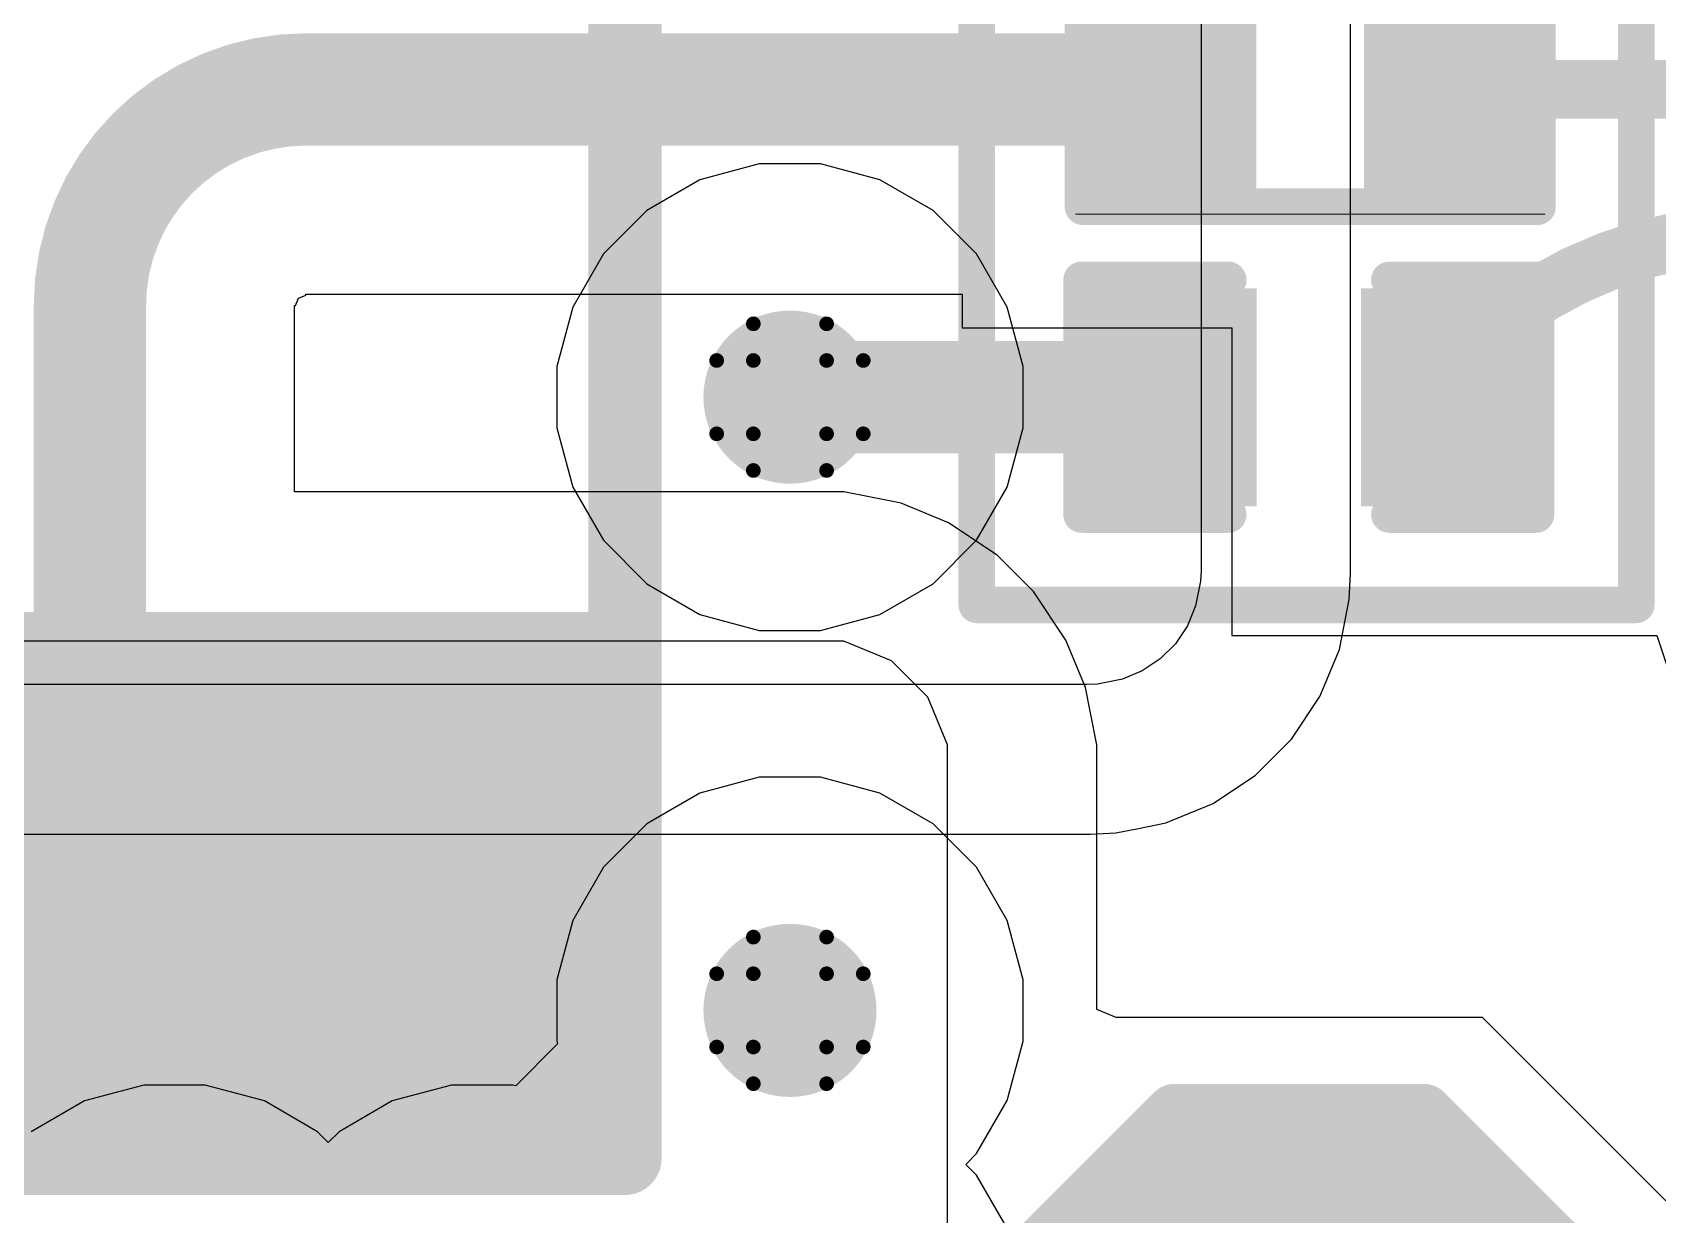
# Model space of a CAD drawing. Header units: inches. Extents: x -18 to 202, y -11 to 119.
# Drawn here: x 29.85 to 35.48, y 18.49 to 22.59 of the extents above; entities that cross this region are included whole.
import ezdxf

# ---------------------------------------------------------------- set-up
doc = ezdxf.new("R2010")
doc.units = ezdxf.units.IN
for name, color, linetype in [('Board Outline', 216, 'Continuous'), ('Bottom Layer', 5, 'Continuous'), ('Drill Drawing', 1, 'Continuous'), ('Ground', 16, 'Continuous'), ('Power', 76, 'Continuous'), ('Top Layer', 1, 'Continuous'), ('Top Overlay', 2, 'Continuous'), ('Top Paste', 8, 'Continuous'), ('Top Solder', 216, 'Continuous'), ('Via Holes', 16, 'Continuous')]:
    doc.layers.add(name, color=color, linetype=linetype)

# ---------------------------------------------------------------- blocks, each defined once
blk = doc.blocks.new('T__________16')
at = {"layer": 'Top Layer'}
blk.add_hatch(color=1, dxfattribs=at).paths.add_polyline_path([(0.3809999999999999, 0.7619999999999999), (-0.3809999999999999, 0.7619999999999999), (-0.7619999999999999, 0.3809999999999999), (-0.7619999999999999, -0.3809999999999999), (-0.3809999999999999, -0.7619999999999999), (0.3809999999999999, -0.7619999999999999), (0.7619999999999999, -0.3809999999999999), (0.7619999999999999, 0.3809999999999999)])
at = {"layer": 'Top Paste'}
blk.add_hatch(color=8, dxfattribs=at).paths.add_polyline_path([(0.3809999999999999, 0.7619999999999999), (-0.3809999999999999, 0.7619999999999999), (-0.7619999999999999, 0.3809999999999999), (-0.7619999999999999, -0.3809999999999999), (-0.3809999999999999, -0.7619999999999999), (0.3809999999999999, -0.7619999999999999), (0.7619999999999999, -0.3809999999999999), (0.7619999999999999, 0.3809999999999999)])
at = {"layer": 'Top Solder'}
blk.add_hatch(color=216, dxfattribs=at).paths.add_polyline_path([(0.4318, 0.8636), (-0.4318, 0.8636), (-0.8636, 0.4318), (-0.8636, -0.4318), (-0.4318, -0.8636), (0.4318, -0.8636), (0.8636, -0.4318), (0.8636, 0.4318)])
at = {"layer": 'Top Overlay'}
for points in [[(-0.43180254, 0.9397999999999999, 0.1999996, 0.1999996, 0), (-0.9397999999999999, 0.4318, 0.1999996, 0.1999996, 0)], [(-0.43180254, 0.9397999999999999, 0.1999996, 0.1999996, 0), (0.4318, 0.9397999999999999, 0.1999996, 0.1999996, 0)], [(0.4318, 0.9397999999999999, 0.1999996, 0.1999996, 0), (0.93979746, 0.4318, 0.1999996, 0.1999996, 0)], [(-0.9397999999999999, 0.4318, 0.1999996, 0.1999996, 0), (-0.9397999999999999, -0.43180254, 0.1999996, 0.1999996, 0)], [(0.93979746, 0.4318, 0.1999996, 0.1999996, 0), (0.93979746, -0.43180254, 0.1999996, 0.1999996, 0)], [(-0.9397999999999999, -0.43180254, 0.1999996, 0.1999996, 0), (-0.43180254, -0.9397999999999999, 0.1999996, 0.1999996, 0)], [(0.93979746, -0.43180254, 0.1999996, 0.1999996, 0), (0.4318, -0.9397999999999999, 0.1999996, 0.1999996, 0)], [(-0.43180254, -0.9397999999999999, 0.1999996, 0.1999996, 0), (0.4318, -0.9397999999999999, 0.1999996, 0.1999996, 0)]]:
    blk.add_lwpolyline(points, format="xyseb", dxfattribs=at)
for points in [[(-0.4818024399999999, 0.9397999999999999, 0.0999998, 0.0999998, 1), (-0.38180264, 0.9397999999999999, 0.0999998, 0.0999998, 1)], [(-0.4818024399999999, 0.9397999999999999, 0.0999998, 0.0999998, 1), (-0.38180264, 0.9397999999999999, 0.0999998, 0.0999998, 1)], [(0.3818001, 0.9397999999999999, 0.0999998, 0.0999998, 1), (0.4817998999999999, 0.9397999999999999, 0.0999998, 0.0999998, 1)], [(0.3818001, 0.9397999999999999, 0.0999998, 0.0999998, 1), (0.4817998999999999, 0.9397999999999999, 0.0999998, 0.0999998, 1)], [(-0.9897999000000001, 0.4318, 0.0999998, 0.0999998, 1), (-0.8898001, 0.4318, 0.0999998, 0.0999998, 1)], [(-0.9897999000000001, 0.4318, 0.0999998, 0.0999998, 1), (-0.8898001, 0.4318, 0.0999998, 0.0999998, 1)], [(0.8897975599999999, 0.4318, 0.0999998, 0.0999998, 1), (0.98979736, 0.4318, 0.0999998, 0.0999998, 1)], [(0.8897975599999999, 0.4318, 0.0999998, 0.0999998, 1), (0.98979736, 0.4318, 0.0999998, 0.0999998, 1)], [(-0.9897999000000001, -0.43180254, 0.0999998, 0.0999998, 1), (-0.8898001, -0.43180254, 0.0999998, 0.0999998, 1)], [(-0.9897999000000001, -0.43180254, 0.0999998, 0.0999998, 1), (-0.8898001, -0.43180254, 0.0999998, 0.0999998, 1)], [(0.8897975599999999, -0.43180254, 0.0999998, 0.0999998, 1), (0.98979736, -0.43180254, 0.0999998, 0.0999998, 1)], [(0.8897975599999999, -0.43180254, 0.0999998, 0.0999998, 1), (0.98979736, -0.43180254, 0.0999998, 0.0999998, 1)], [(-0.4818024399999999, -0.9397999999999999, 0.0999998, 0.0999998, 1), (-0.38180264, -0.9397999999999999, 0.0999998, 0.0999998, 1)], [(-0.4818024399999999, -0.9397999999999999, 0.0999998, 0.0999998, 1), (-0.38180264, -0.9397999999999999, 0.0999998, 0.0999998, 1)], [(0.3818001, -0.9397999999999999, 0.0999998, 0.0999998, 1), (0.4817998999999999, -0.9397999999999999, 0.0999998, 0.0999998, 1)], [(0.3818001, -0.9397999999999999, 0.0999998, 0.0999998, 1), (0.4817998999999999, -0.9397999999999999, 0.0999998, 0.0999998, 1)]]:
    blk.add_lwpolyline(points, format="xyseb", close=True, dxfattribs=at)
blk = doc.blocks.new('R___0402_44')
at = {"layer": 'Top Layer'}
for points in [[(-0.6985, -0.3175), (-0.6985, 0.3175), (-0.2412999999999999, 0.3175), (-0.2413, -0.3175)], [(0.24130254, -0.3175), (0.24130254, 0.3175), (0.6985025399999999, 0.3175), (0.6985025399999999, -0.3175)]]:
    blk.add_hatch(color=1, dxfattribs=at).paths.add_polyline_path(points)
at = {"layer": 'Top Paste'}
for points in [[(-0.6985, -0.3175), (-0.6985, 0.3175), (-0.2412999999999999, 0.3175), (-0.2413, -0.3175)], [(0.24130254, -0.3175), (0.24130254, 0.3175), (0.6985025399999999, 0.3175), (0.6985025399999999, -0.3175)]]:
    blk.add_hatch(color=8, dxfattribs=at).paths.add_polyline_path(points)
at = {"layer": 'Top Solder'}
for points in [[(-0.75350116, -0.37250116), (-0.75350116, 0.37250116), (-0.1862988399999999, 0.37250116), (-0.18629884, -0.37250116)], [(0.18630138, -0.37250116), (0.18630138, 0.37250116), (0.7535037, 0.37250116), (0.7535037, -0.37250116)]]:
    blk.add_hatch(color=216, dxfattribs=at).paths.add_polyline_path(points)
at = {"layer": 'Top Overlay'}
for points in [[(-0.78740254, 0.40640254, 0.127, 0.127, 0), (-0.7874, -0.4064, 0.127, 0.127, 0)], [(-0.78740254, 0.40640254, 0.127, 0.127, 0), (0.7874, 0.4064, 0.127, 0.127, 0)], [(0.7874, -0.4064, 0.127, 0.127, 0), (0.7874, 0.4064, 0.127, 0.127, 0)], [(-0.7874, -0.4064, 0.127, 0.127, 0), (0.7874, -0.4064, 0.127, 0.127, 0)], [(-0.8127974599999999, -0.4318, 0.0032258, 0.0032258, 0), (0.8128, -0.4318, 0.0032258, 0.0032258, 0)]]:
    blk.add_lwpolyline(points, format="xyseb", dxfattribs=at)
for points in [[(-0.8191525399999998, 0.40640254, 0.0635, 0.0635, 1), (-0.75565254, 0.40640254, 0.0635, 0.0635, 1)], [(-0.8191525399999998, 0.40640254, 0.0635, 0.0635, 1), (-0.75565254, 0.40640254, 0.0635, 0.0635, 1)], [(0.7556499999999999, 0.4064, 0.0635, 0.0635, 1), (0.8191499999999999, 0.4064, 0.0635, 0.0635, 1)], [(0.7556499999999999, 0.4064, 0.0635, 0.0635, 1), (0.8191499999999999, 0.4064, 0.0635, 0.0635, 1)], [(-0.8191499999999999, -0.4064, 0.0635, 0.0635, 1), (-0.7556499999999999, -0.4064, 0.0635, 0.0635, 1)], [(-0.8191499999999999, -0.4064, 0.0635, 0.0635, 1), (-0.7556499999999999, -0.4064, 0.0635, 0.0635, 1)], [(0.7556499999999999, -0.4064, 0.0635, 0.0635, 1), (0.8191499999999999, -0.4064, 0.0635, 0.0635, 1)], [(0.7556499999999999, -0.4064, 0.0635, 0.0635, 1), (0.8191499999999999, -0.4064, 0.0635, 0.0635, 1)], [(-0.8136026399999999, -0.4318, 0.0016129, 0.0016129, 1), (-0.81199228, -0.4318, 0.0016129, 0.0016129, 1)], [(0.8119948199999999, -0.4318, 0.0016129, 0.0016129, 1), (0.81360518, -0.4318, 0.0016129, 0.0016129, 1)]]:
    blk.add_lwpolyline(points, format="xyseb", close=True, dxfattribs=at)
blk = doc.blocks.new('RES_2512_45')
at = {"layer": 'Top Layer'}
blk.add_hatch(color=1, dxfattribs=at).paths.add_polyline_path([(-4.04999825, 1.70000041), (-2.44999891, 1.70000041), (-2.44999891, -1.70000041), (-4.04999825, -1.70000041)])
at = {"layer": 'Top Paste'}
blk.add_hatch(color=8, dxfattribs=at).paths.add_polyline_path([(-4.04999825, 1.70000041), (-2.44999891, 1.70000041), (-2.44999891, -1.70000041), (-4.04999825, -1.70000041)])
at = {"layer": 'Top Solder'}
blk.add_hatch(color=216, dxfattribs=at).paths.add_polyline_path([(-4.15159825, 1.80160041), (-2.34839891, 1.80160041), (-2.34839891, -1.80160041), (-4.15159825, -1.80160041)])
at = {"layer": 'Top Overlay'}
for points in [[(-4.2418, 1.8542, 0.254, 0.254, 0), (-4.2418, -1.8542, 0.254, 0.254, 0)], [(-4.2418, -1.8542, 0.254, 0.254, 0), (4.236557439999999, -1.8542, 0.254, 0.254, 0)]]:
    blk.add_lwpolyline(points, format="xyseb", dxfattribs=at)
blk.add_lwpolyline([(-4.3053, -1.8542, 0.127, 0.127, 1), (-4.1783, -1.8542, 0.127, 0.127, 1)], format="xyseb", close=True, dxfattribs=at)
blk.add_lwpolyline([(-4.3053, -1.8542, 0.127, 0.127, 1), (-4.1783, -1.8542, 0.127, 0.127, 1)], format="xyseb", close=True, dxfattribs=at)
blk = doc.blocks.new('C___0402_93')
at = {"layer": 'Top Layer'}
for points in [[(-0.6985, -0.3175), (-0.6985, 0.3175), (-0.2412999999999999, 0.3175), (-0.2413, -0.3175)], [(0.2412999999999999, -0.3175), (0.2413, 0.3175), (0.6985, 0.3175), (0.6985, -0.3175)]]:
    blk.add_hatch(color=1, dxfattribs=at).paths.add_polyline_path(points)
at = {"layer": 'Top Paste'}
for points in [[(-0.6985, -0.3175), (-0.6985, 0.3175), (-0.2412999999999999, 0.3175), (-0.2413, -0.3175)], [(0.2412999999999999, -0.3175), (0.2413, 0.3175), (0.6985, 0.3175), (0.6985, -0.3175)]]:
    blk.add_hatch(color=8, dxfattribs=at).paths.add_polyline_path(points)
at = {"layer": 'Top Solder'}
for points in [[(-0.7584998799999999, -0.37749988), (-0.7584998799999999, 0.37749988), (-0.18130012, 0.37749988), (-0.18130012, -0.37749988)], [(0.18130012, -0.37749988), (0.18130012, 0.37749988), (0.7584998799999999, 0.37749988), (0.7584998799999999, -0.37749988)]]:
    blk.add_hatch(color=216, dxfattribs=at).paths.add_polyline_path(points)
at = {"layer": 'Top Overlay'}
for points in [[(-0.7874, -0.4064, 0.127, 0.127, 0), (-0.7874, 0.4064, 0.127, 0.127, 0)], [(-0.7874, 0.4064, 0.127, 0.127, 0), (-0.2794, 0.4064, 0.127, 0.127, 0)], [(0.2794, 0.4064, 0.127, 0.127, 0), (0.7874, 0.4064, 0.127, 0.127, 0)], [(0.7874, -0.4064, 0.127, 0.127, 0), (0.7874, 0.4064, 0.127, 0.127, 0)], [(-0.7874, -0.4064, 0.127, 0.127, 0), (-0.2794, -0.4064, 0.127, 0.127, 0)], [(0.2794, -0.4064, 0.127, 0.127, 0), (0.7874, -0.4064, 0.127, 0.127, 0)]]:
    blk.add_lwpolyline(points, format="xyseb", dxfattribs=at)
for points in [[(-0.8191499999999999, 0.4064, 0.0635, 0.0635, 1), (-0.7556499999999999, 0.4064, 0.0635, 0.0635, 1)], [(-0.8191499999999999, 0.4064, 0.0635, 0.0635, 1), (-0.7556499999999999, 0.4064, 0.0635, 0.0635, 1)], [(-0.31115, 0.4064, 0.0635, 0.0635, 1), (-0.24765, 0.4064, 0.0635, 0.0635, 1)], [(0.24765, 0.4064, 0.0635, 0.0635, 1), (0.31115, 0.4064, 0.0635, 0.0635, 1)], [(0.7556499999999999, 0.4064, 0.0635, 0.0635, 1), (0.8191499999999999, 0.4064, 0.0635, 0.0635, 1)], [(0.7556499999999999, 0.4064, 0.0635, 0.0635, 1), (0.8191499999999999, 0.4064, 0.0635, 0.0635, 1)], [(-0.8191499999999999, -0.4064, 0.0635, 0.0635, 1), (-0.7556499999999999, -0.4064, 0.0635, 0.0635, 1)], [(-0.8191499999999999, -0.4064, 0.0635, 0.0635, 1), (-0.7556499999999999, -0.4064, 0.0635, 0.0635, 1)], [(-0.31115, -0.4064, 0.0635, 0.0635, 1), (-0.24765, -0.4064, 0.0635, 0.0635, 1)], [(0.24765, -0.4064, 0.0635, 0.0635, 1), (0.31115, -0.4064, 0.0635, 0.0635, 1)], [(0.7556499999999999, -0.4064, 0.0635, 0.0635, 1), (0.8191499999999999, -0.4064, 0.0635, 0.0635, 1)], [(0.7556499999999999, -0.4064, 0.0635, 0.0635, 1), (0.8191499999999999, -0.4064, 0.0635, 0.0635, 1)]]:
    blk.add_lwpolyline(points, format="xyseb", close=True, dxfattribs=at)

msp = doc.modelspace()

# ---------------------------------------------------------------- hatches: boundary and pattern name
at = {"layer": 'Bottom Layer'}
h = msp.add_hatch(color=5, dxfattribs=at)
edge = h.paths.add_edge_path()
edge.add_arc((32.47407526, 21.3260813), 0.2999994, 0, 360)
h = msp.add_hatch(color=5, dxfattribs=at)
edge = h.paths.add_edge_path()
edge.add_arc((32.47407526, 19.20133828), 0.2999994, 0, 360)
at = {"layer": 'Ground'}
h = msp.add_hatch(color=16, dxfattribs=at)
edge = h.paths.add_edge_path()
edge.add_arc((32.47407526, 21.3260813), 0.2999994, 0, 360)
h = msp.add_hatch(color=16, dxfattribs=at)
edge = h.paths.add_edge_path()
edge.add_arc((32.47407526, 19.20133828), 0.2999994, 0, 360)
at = {"layer": 'Power'}
h = msp.add_hatch(color=76, dxfattribs=at)
edge = h.paths.add_edge_path()
edge.add_arc((32.47407526, 21.3260813), 0.2999994, 0, 360)
h = msp.add_hatch(color=76, dxfattribs=at)
edge = h.paths.add_edge_path()
edge.add_arc((32.47407526, 19.20133828), 0.2999994, 0, 360)
at = {"layer": 'Top Layer'}
h = msp.add_hatch(color=1, dxfattribs=at)
edge = h.paths.add_edge_path()
edge.add_arc((32.47407526, 21.3260813), 0.2999994, 0, 360)
h = msp.add_hatch(color=1, dxfattribs=at)
edge = h.paths.add_edge_path()
edge.add_arc((32.47407526, 19.20133828), 0.2999994, 0, 360)
at = {"layer": 'Via Holes'}
h = msp.add_hatch(color=7, dxfattribs=at)
edge = h.paths.add_edge_path()
edge.add_arc((32.47407526, 21.3260813), 0.1499997, 0, 360)
h = msp.add_hatch(color=7, dxfattribs=at)
edge = h.paths.add_edge_path()
edge.add_arc((32.47407526, 19.20133828), 0.1499997, 0, 360)

# ---------------------------------------------------------------- linework, layer by layer
at = {"layer": 'Board Outline'}
msp.add_lwpolyline([(44.2298709, 62.30989315999999, 0.254, 0.254, -3.535496147403243), (7.564747379999999, 62.28912103999999, 0.254, 0.254, 0)], format="xyseb", dxfattribs=at)
at = {"layer": 'Bottom Layer'}
for p, q in [((32.16219882, 22.07901604), (31.9779523, 21.97264084)), ((32.36770006, 22.1340807), (32.16219882, 22.07901604)), ((32.58045046, 22.1340807), (32.36770006, 22.1340807)), ((32.7859517, 22.07901604), (32.58045046, 22.1340807)), ((32.97019821999999, 21.97264084), (32.7859517, 22.07901604)), ((31.9779523, 21.97264084), (31.82751572, 21.82220426)), ((33.1206348, 21.82220426), (32.97019821999999, 21.97264084)), ((31.82751572, 21.82220426), (31.72114052, 21.63795774)), ((33.22700999999999, 21.63795774), (33.1206348, 21.82220426)), ((31.72114052, 21.63795774), (31.66607586, 21.4324565)), ((33.28207466, 21.4324565), (33.22700999999999, 21.63795774)), ((31.66607586, 21.4324565), (31.66607586, 21.2197061)), ((33.28207466, 21.2197061), (33.28207466, 21.4324565)), ((31.66607586, 21.2197061), (31.72114052, 21.01420486)), ((33.22700999999999, 21.01420486), (33.28207466, 21.2197061)), ((31.72114052, 21.01420486), (31.82751572, 20.82995834)), ((33.1206348, 20.82995834), (33.22700999999999, 21.01420486)), ((31.82751572, 20.82995834), (31.9779523, 20.67952176)), ((32.97019821999999, 20.67952176), (33.1206348, 20.82995834)), ((31.9779523, 20.67952176), (32.16219882, 20.57314656)), ((32.7859517, 20.57314656), (32.97019821999999, 20.67952176)), ((32.16219882, 20.57314656), (32.36770006, 20.5180819)), ((32.58045046, 20.5180819), (32.7859517, 20.57314656)), ((32.36770006, 20.5180819), (32.58045046, 20.5180819))]:
    msp.add_line(p, q, dxfattribs=at)
at = {"layer": 'Drill Drawing'}
for points in [[(32.34707526, 21.4530813, 0.0508, 0.0508, 0), (32.34707526, 21.5800813, 0.0508, 0.0508, 0)], [(32.34707526, 21.5800813, 0.0508, 0.0508, 0), (32.60107525999999, 21.5800813, 0.0508, 0.0508, 0)], [(32.60107525999999, 21.4530813, 0.0508, 0.0508, 0), (32.60107525999999, 21.5800813, 0.0508, 0.0508, 0)], [(32.22007526, 21.1990813, 0.0508, 0.0508, 0), (32.22007526, 21.4530813, 0.0508, 0.0508, 0)], [(32.22007526, 21.4530813, 0.0508, 0.0508, 0), (32.34707526, 21.4530813, 0.0508, 0.0508, 0)], [(32.60107525999999, 21.4530813, 0.0508, 0.0508, 0), (32.72807526, 21.4530813, 0.0508, 0.0508, 0)], [(32.72807526, 21.1990813, 0.0508, 0.0508, 0), (32.72807526, 21.4530813, 0.0508, 0.0508, 0)], [(32.22007526, 21.1990813, 0.0508, 0.0508, 0), (32.34707526, 21.1990813, 0.0508, 0.0508, 0)], [(32.34707526, 21.0720813, 0.0508, 0.0508, 0), (32.34707526, 21.1990813, 0.0508, 0.0508, 0)], [(32.60107525999999, 21.1990813, 0.0508, 0.0508, 0), (32.72807526, 21.1990813, 0.0508, 0.0508, 0)], [(32.60107525999999, 21.0720813, 0.0508, 0.0508, 0), (32.60107525999999, 21.1990813, 0.0508, 0.0508, 0)], [(32.34707526, 21.0720813, 0.0508, 0.0508, 0), (32.60107525999999, 21.0720813, 0.0508, 0.0508, 0)], [(32.34707526, 19.32833828, 0.0508, 0.0508, 0), (32.34707526, 19.45533828, 0.0508, 0.0508, 0)], [(32.34707526, 19.45533828, 0.0508, 0.0508, 0), (32.60107525999999, 19.45533828, 0.0508, 0.0508, 0)], [(32.60107525999999, 19.32833828, 0.0508, 0.0508, 0), (32.60107525999999, 19.45533828, 0.0508, 0.0508, 0)], [(32.22007526, 19.07433828, 0.0508, 0.0508, 0), (32.22007526, 19.32833828, 0.0508, 0.0508, 0)], [(32.22007526, 19.32833828, 0.0508, 0.0508, 0), (32.34707526, 19.32833828, 0.0508, 0.0508, 0)], [(32.60107525999999, 19.32833828, 0.0508, 0.0508, 0), (32.72807526, 19.32833828, 0.0508, 0.0508, 0)], [(32.72807526, 19.07433828, 0.0508, 0.0508, 0), (32.72807526, 19.32833828, 0.0508, 0.0508, 0)], [(32.22007526, 19.07433828, 0.0508, 0.0508, 0), (32.34707526, 19.07433828, 0.0508, 0.0508, 0)], [(32.34707526, 18.94733828, 0.0508, 0.0508, 0), (32.34707526, 19.07433828, 0.0508, 0.0508, 0)], [(32.60107525999999, 19.07433828, 0.0508, 0.0508, 0), (32.72807526, 19.07433828, 0.0508, 0.0508, 0)], [(32.60107525999999, 18.94733828, 0.0508, 0.0508, 0), (32.60107525999999, 19.07433828, 0.0508, 0.0508, 0)], [(32.34707526, 18.94733828, 0.0508, 0.0508, 0), (32.60107525999999, 18.94733828, 0.0508, 0.0508, 0)]]:
    msp.add_lwpolyline(points, format="xyseb", dxfattribs=at)
for points in [[(32.33437525999999, 21.5800813, 0.0254, 0.0254, 1), (32.35977526, 21.5800813, 0.0254, 0.0254, 1)], [(32.33437525999999, 21.5800813, 0.0254, 0.0254, 1), (32.35977526, 21.5800813, 0.0254, 0.0254, 1)], [(32.58837526, 21.5800813, 0.0254, 0.0254, 1), (32.61377526, 21.5800813, 0.0254, 0.0254, 1)], [(32.58837526, 21.5800813, 0.0254, 0.0254, 1), (32.61377526, 21.5800813, 0.0254, 0.0254, 1)], [(32.20737526, 21.4530813, 0.0254, 0.0254, 1), (32.23277526, 21.4530813, 0.0254, 0.0254, 1)], [(32.20737526, 21.4530813, 0.0254, 0.0254, 1), (32.23277526, 21.4530813, 0.0254, 0.0254, 1)], [(32.33437525999999, 21.4530813, 0.0254, 0.0254, 1), (32.35977526, 21.4530813, 0.0254, 0.0254, 1)], [(32.33437525999999, 21.4530813, 0.0254, 0.0254, 1), (32.35977526, 21.4530813, 0.0254, 0.0254, 1)], [(32.58837526, 21.4530813, 0.0254, 0.0254, 1), (32.61377526, 21.4530813, 0.0254, 0.0254, 1)], [(32.58837526, 21.4530813, 0.0254, 0.0254, 1), (32.61377526, 21.4530813, 0.0254, 0.0254, 1)], [(32.71537526, 21.4530813, 0.0254, 0.0254, 1), (32.74077526, 21.4530813, 0.0254, 0.0254, 1)], [(32.71537526, 21.4530813, 0.0254, 0.0254, 1), (32.74077526, 21.4530813, 0.0254, 0.0254, 1)], [(32.20737526, 21.1990813, 0.0254, 0.0254, 1), (32.23277526, 21.1990813, 0.0254, 0.0254, 1)], [(32.20737526, 21.1990813, 0.0254, 0.0254, 1), (32.23277526, 21.1990813, 0.0254, 0.0254, 1)], [(32.33437525999999, 21.1990813, 0.0254, 0.0254, 1), (32.35977526, 21.1990813, 0.0254, 0.0254, 1)], [(32.33437525999999, 21.1990813, 0.0254, 0.0254, 1), (32.35977526, 21.1990813, 0.0254, 0.0254, 1)], [(32.58837526, 21.1990813, 0.0254, 0.0254, 1), (32.61377526, 21.1990813, 0.0254, 0.0254, 1)], [(32.58837526, 21.1990813, 0.0254, 0.0254, 1), (32.61377526, 21.1990813, 0.0254, 0.0254, 1)], [(32.71537526, 21.1990813, 0.0254, 0.0254, 1), (32.74077526, 21.1990813, 0.0254, 0.0254, 1)], [(32.71537526, 21.1990813, 0.0254, 0.0254, 1), (32.74077526, 21.1990813, 0.0254, 0.0254, 1)], [(32.33437525999999, 21.0720813, 0.0254, 0.0254, 1), (32.35977526, 21.0720813, 0.0254, 0.0254, 1)], [(32.33437525999999, 21.0720813, 0.0254, 0.0254, 1), (32.35977526, 21.0720813, 0.0254, 0.0254, 1)], [(32.58837526, 21.0720813, 0.0254, 0.0254, 1), (32.61377526, 21.0720813, 0.0254, 0.0254, 1)], [(32.58837526, 21.0720813, 0.0254, 0.0254, 1), (32.61377526, 21.0720813, 0.0254, 0.0254, 1)], [(32.33437525999999, 19.45533828, 0.0254, 0.0254, 1), (32.35977526, 19.45533828, 0.0254, 0.0254, 1)], [(32.33437525999999, 19.45533828, 0.0254, 0.0254, 1), (32.35977526, 19.45533828, 0.0254, 0.0254, 1)], [(32.58837526, 19.45533828, 0.0254, 0.0254, 1), (32.61377526, 19.45533828, 0.0254, 0.0254, 1)], [(32.58837526, 19.45533828, 0.0254, 0.0254, 1), (32.61377526, 19.45533828, 0.0254, 0.0254, 1)], [(32.20737526, 19.32833828, 0.0254, 0.0254, 1), (32.23277526, 19.32833828, 0.0254, 0.0254, 1)], [(32.20737526, 19.32833828, 0.0254, 0.0254, 1), (32.23277526, 19.32833828, 0.0254, 0.0254, 1)], [(32.33437525999999, 19.32833828, 0.0254, 0.0254, 1), (32.35977526, 19.32833828, 0.0254, 0.0254, 1)], [(32.33437525999999, 19.32833828, 0.0254, 0.0254, 1), (32.35977526, 19.32833828, 0.0254, 0.0254, 1)], [(32.58837526, 19.32833828, 0.0254, 0.0254, 1), (32.61377526, 19.32833828, 0.0254, 0.0254, 1)], [(32.58837526, 19.32833828, 0.0254, 0.0254, 1), (32.61377526, 19.32833828, 0.0254, 0.0254, 1)], [(32.71537526, 19.32833828, 0.0254, 0.0254, 1), (32.74077526, 19.32833828, 0.0254, 0.0254, 1)], [(32.71537526, 19.32833828, 0.0254, 0.0254, 1), (32.74077526, 19.32833828, 0.0254, 0.0254, 1)], [(32.20737526, 19.07433828, 0.0254, 0.0254, 1), (32.23277526, 19.07433828, 0.0254, 0.0254, 1)], [(32.20737526, 19.07433828, 0.0254, 0.0254, 1), (32.23277526, 19.07433828, 0.0254, 0.0254, 1)], [(32.33437525999999, 19.07433828, 0.0254, 0.0254, 1), (32.35977526, 19.07433828, 0.0254, 0.0254, 1)], [(32.33437525999999, 19.07433828, 0.0254, 0.0254, 1), (32.35977526, 19.07433828, 0.0254, 0.0254, 1)], [(32.58837526, 19.07433828, 0.0254, 0.0254, 1), (32.61377526, 19.07433828, 0.0254, 0.0254, 1)], [(32.58837526, 19.07433828, 0.0254, 0.0254, 1), (32.61377526, 19.07433828, 0.0254, 0.0254, 1)], [(32.71537526, 19.07433828, 0.0254, 0.0254, 1), (32.74077526, 19.07433828, 0.0254, 0.0254, 1)], [(32.71537526, 19.07433828, 0.0254, 0.0254, 1), (32.74077526, 19.07433828, 0.0254, 0.0254, 1)], [(32.33437525999999, 18.94733828, 0.0254, 0.0254, 1), (32.35977526, 18.94733828, 0.0254, 0.0254, 1)], [(32.33437525999999, 18.94733828, 0.0254, 0.0254, 1), (32.35977526, 18.94733828, 0.0254, 0.0254, 1)], [(32.58837526, 18.94733828, 0.0254, 0.0254, 1), (32.61377526, 18.94733828, 0.0254, 0.0254, 1)], [(32.58837526, 18.94733828, 0.0254, 0.0254, 1), (32.61377526, 18.94733828, 0.0254, 0.0254, 1)]]:
    msp.add_lwpolyline(points, format="xyseb", close=True, dxfattribs=at)
at = {"layer": 'Ground'}
for p, q in [((34.41699492, 20.7134587), (34.41699999999999, 29.97199746)), ((33.89904828, 29.95899774), (33.8990432, 20.7261841)), ((33.8972017, 20.68865306), (33.8801329, 20.60284678)), ((33.8990432, 20.7261841), (33.8972017, 20.68865306)), ((34.4126566, 20.62509972), (34.41699492, 20.7134587)), ((34.37818372, 20.4517752), (34.4126566, 20.62509972)), ((33.8801329, 20.60284678), (33.85155281999999, 20.53384514)), ((33.85155281999999, 20.53384514), (33.81005683999999, 20.47174214)), ((33.81005683999999, 20.47174214), (33.75724516, 20.418933)), ((34.31055622, 20.28850654), (34.37818372, 20.4517752)), ((33.75724516, 20.418933), (33.69514978, 20.3774421)), ((33.58055768, 20.33979422), (33.540319, 20.33179068)), ((33.58056784, 20.33979422), (33.58055768, 20.33979422)), ((33.58058053999999, 20.3397993), (33.58056784, 20.33979422)), ((33.62614306, 20.34886202), (33.58058053999999, 20.3397993)), ((33.69514978, 20.3774421), (33.62614306, 20.34886202)), ((33.50279304, 20.32994918), (27.87654572, 20.32994664)), ((33.540319, 20.33179068), (33.50279304, 20.32994918)), ((34.2123776, 20.14157008), (34.31055622, 20.28850654)), ((34.08741467999999, 20.0166097), (34.2123776, 20.14157008)), ((33.94047568, 19.91843108), (34.08741467999999, 20.0166097)), ((33.77720702, 19.85080866), (33.94047568, 19.91843108)), ((33.6038825, 19.81633324), (33.68161412, 19.83179676)), ((33.68161412, 19.83179676), (33.77720702, 19.85080866)), ((27.87555258, 19.81199492), (33.51552352, 19.81199746)), ((33.51552352, 19.81199746), (33.51552606, 19.81199492)), ((33.51552606, 19.81199492), (33.5155286, 19.812)), ((33.5155286, 19.812), (33.6038825, 19.81633324))]:
    msp.add_line(p, q, dxfattribs=at)
at = {"layer": 'Power'}
for p, q in [((32.16219882, 22.07901604), (31.9779523, 21.97264084)), ((32.36770006, 22.1340807), (32.16219882, 22.07901604)), ((32.58045046, 22.1340807), (32.36770006, 22.1340807)), ((32.7859517, 22.07901604), (32.58045046, 22.1340807)), ((32.97019821999999, 21.97264084), (32.7859517, 22.07901604)), ((31.9779523, 21.97264084), (31.82751572, 21.82220426)), ((33.1206348, 21.82220426), (32.97019821999999, 21.97264084)), ((31.82751572, 21.82220426), (31.72114052, 21.63795774)), ((33.22700999999999, 21.63795774), (33.1206348, 21.82220426)), ((31.72114052, 21.63795774), (31.66607586, 21.4324565)), ((33.28207466, 21.4324565), (33.22700999999999, 21.63795774)), ((31.66607586, 21.4324565), (31.66607586, 21.2197061)), ((33.28207466, 21.2197061), (33.28207466, 21.4324565)), ((31.66607586, 21.2197061), (31.72114052, 21.01420486)), ((33.22700999999999, 21.01420486), (33.28207466, 21.2197061)), ((31.72114052, 21.01420486), (31.82751572, 20.82995834)), ((33.1206348, 20.82995834), (33.22700999999999, 21.01420486)), ((31.82751572, 20.82995834), (31.9779523, 20.67952176)), ((32.97019821999999, 20.67952176), (33.1206348, 20.82995834)), ((31.9779523, 20.67952176), (32.16219882, 20.57314656)), ((32.7859517, 20.57314656), (32.97019821999999, 20.67952176)), ((32.16219882, 20.57314656), (32.36770006, 20.5180819)), ((32.58045046, 20.5180819), (32.7859517, 20.57314656)), ((32.36770006, 20.5180819), (32.58045046, 20.5180819)), ((32.36770006, 20.00933768), (32.16219882, 19.95427302)), ((32.58045046, 20.00933768), (32.36770006, 20.00933768)), ((32.7859517, 19.95427302), (32.58045046, 20.00933768)), ((32.16219882, 19.95427302), (31.9779523, 19.84789782)), ((32.97019821999999, 19.84789782), (32.7859517, 19.95427302)), ((31.9779523, 19.84789782), (31.82751572, 19.69746124)), ((33.1206348, 19.69746124), (32.97019821999999, 19.84789782)), ((31.82751572, 19.69746124), (31.72114052, 19.51321472)), ((33.22700999999999, 19.51321472), (33.1206348, 19.69746124)), ((31.72114052, 19.51321472), (31.66607586, 19.30771348)), ((33.28207466, 19.30771348), (33.22700999999999, 19.51321472)), ((31.66607586, 19.30771348), (31.66607586, 19.09496308)), ((33.28207466, 19.09496308), (33.28207466, 19.30771348)), ((31.66607586, 19.09496308), (31.66873016, 19.08505708)), ((33.22700999999999, 18.88946184), (33.28207466, 19.09496308)), ((31.66873016, 19.08505708), (31.52355646, 18.93988338)), ((30.23410006, 18.94253768), (30.02859882, 18.88747302)), ((30.44685046, 18.94253768), (30.23410006, 18.94253768)), ((30.6523517, 18.88747302), (30.44685046, 18.94253768)), ((31.30090006, 18.94253768), (31.09539882, 18.88747302)), ((31.51365046, 18.94253768), (31.30090006, 18.94253768)), ((31.52355646, 18.93988338), (31.51365046, 18.94253768)), ((30.02859882, 18.88747302), (29.8443523, 18.78109782)), ((30.83659822, 18.78109782), (30.6523517, 18.88747302)), ((31.09539882, 18.88747302), (30.9111523, 18.78109782)), ((33.1206348, 18.70521532), (33.22700999999999, 18.88946184)), ((30.87387526, 18.74382078), (30.83659822, 18.78109782)), ((30.9111523, 18.78109782), (30.87387526, 18.74382078)), ((33.08335776, 18.66793828), (33.1206348, 18.70521532)), ((33.1206348, 18.63066124), (33.08335776, 18.66793828)), ((33.22700999999999, 18.44641472), (33.1206348, 18.63066124))]:
    msp.add_line(p, q, dxfattribs=at)
at = {"layer": 'Top Layer'}
for p, q in [((30.7565552, 20.99832986), (30.7565552, 21.64332984)), ((30.7565552, 21.64332984), (30.76043886, 21.64332984)), ((30.76043886, 21.64332984), (30.77103066, 21.66890256)), ((30.77103066, 21.66890256), (30.79660338, 21.67949436)), ((30.79660338, 21.67949436), (30.79660338, 21.68337802)), ((30.79660338, 21.68337802), (33.07079745999999, 21.68337802)), ((33.07079745999999, 21.68337802), (33.07079745999999, 21.566632)), ((33.07079745999999, 21.566632), (34.005647, 21.566632)), ((34.005647, 21.566632), (34.005647, 20.50032984)), ((32.57188558, 20.99833494), (30.7565552, 20.99832986)), ((32.57189828, 20.9983324), (32.57188558, 20.99833494)), ((32.66101164, 20.99833494), (32.57189828, 20.9983324)), ((32.85922308, 20.9589116), (32.66101164, 20.99833494)), ((33.02392938, 20.89068974), (32.85922308, 20.9589116)), ((33.19196054, 20.77841666), (33.02392938, 20.89068974)), ((33.3180309, 20.6523463), (33.19196054, 20.77841666)), ((33.43030144, 20.48431768), (33.3180309, 20.6523463)), ((32.57188558, 20.48038322), (28.10037814, 20.48037306)), ((32.66101672, 20.48038322), (32.5718805, 20.48038068)), ((32.5718805, 20.48038068), (32.57188558, 20.48038322)), ((32.82571794, 20.4121639), (32.66101672, 20.48038322)), ((33.4985233, 20.3196063), (33.43030144, 20.48431768)), ((34.005647, 20.50032984), (35.47884446, 20.50032984)), ((35.47884446, 20.50032984), (35.5303328, 20.34385568)), ((32.9517756, 20.28610624), (32.82571794, 20.4121639)), ((33.01999491999999, 20.12140248), (32.9517756, 20.28610624)), ((33.49852584, 20.3195936), (33.4985233, 20.3196063)), ((33.49853091999999, 20.31958598), (33.49852584, 20.3195936)), ((33.51588928, 20.23228872), (33.49853091999999, 20.31958598)), ((33.53794664, 20.12139486), (33.51588928, 20.23228872)), ((33.01998984, 20.03226626), (33.01999491999999, 20.12140248)), ((33.53794156, 20.03223832), (33.53794664, 20.121372)), ((33.5379441, 20.1213847), (33.53794664, 20.12139486)), ((33.53794664, 20.121372), (33.5379441, 20.1213847)), ((33.02, 16.90476426), (33.01998984, 20.03226626)), ((33.5379441, 19.2044447), (33.53794156, 20.03223832)), ((33.60420254, 19.177), (33.5379441, 19.2044447)), ((34.87419999999999, 19.177), (33.60420254, 19.177)), ((35.50919999999999, 18.542), (34.87419999999999, 19.177))]:
    msp.add_line(p, q, dxfattribs=at)
for points in [[(30.04780122, 21.64332984, 0.389382, 0.389382, -0.4142135623730951), (30.79660338, 22.392132, 0.389382, 0.389382, 0)], [(30.79660338, 22.392132, 0.389382, 0.389382, 0), (33.80739746, 22.392132, 0.389382, 0.389382, 0)], [(34.7472, 22.392132, 0.2032, 0.2032, 0), (36.43833454, 22.392132, 0.2032, 0.2032, 0)], [(34.869247, 21.53181876, 0.2032, 0.2032, -0.1821725249648356), (35.8257221, 21.89226254, 0.2032, 0.2032, 0)], [(30.04780122, 19.68038228, 0.389382, 0.389382, 0), (30.04780122, 21.64332984, 0.389382, 0.389382, 0)], [(34.742247, 21.3260813, 0.2032, 0.2032, 0), (34.869247, 21.53181876, 0.2032, 0.2032, 0)], [(32.47407526, 21.3260813, 0.389382, 0.389382, 0), (32.47419971999999, 21.32595684, 0.389382, 0.389382, 0)], [(32.47419971999999, 21.32595684, 0.389382, 0.389382, 0), (33.80231999999999, 21.32595684, 0.389382, 0.389382, 0)], [(33.80231999999999, 21.32595684, 0.389382, 0.389382, 0), (33.802447, 21.32582984, 0.389382, 0.389382, 0)]]:
    msp.add_lwpolyline(points, format="xyseb", dxfattribs=at)
for points in [[(30.69925788, 22.392132, 0.194691, 0.194691, 1), (30.89394888, 22.392132, 0.194691, 0.194691, 1)], [(30.69925788, 22.392132, 0.194691, 0.194691, 1), (30.89394888, 22.392132, 0.194691, 0.194691, 1)], [(33.71005196, 22.392132, 0.194691, 0.194691, 1), (33.90474296, 22.392132, 0.194691, 0.194691, 1)], [(34.6964, 22.392132, 0.1016, 0.1016, 1), (34.798, 22.392132, 0.1016, 0.1016, 1)], [(29.95045572, 21.64332984, 0.194691, 0.194691, 1), (30.14514672, 21.64332984, 0.194691, 0.194691, 1)], [(29.95045572, 21.64332984, 0.194691, 0.194691, 1), (30.14514672, 21.64332984, 0.194691, 0.194691, 1)], [(34.818447, 21.53181876, 0.1016, 0.1016, 1), (34.920047, 21.53181876, 0.1016, 0.1016, 1)], [(34.818447, 21.53181876, 0.1016, 0.1016, 1), (34.920047, 21.53181876, 0.1016, 0.1016, 1)], [(32.37672976, 21.3260813, 0.194691, 0.194691, 1), (32.57142076, 21.3260813, 0.194691, 0.194691, 1)], [(32.37685422, 21.32595684, 0.194691, 0.194691, 1), (32.57154522, 21.32595684, 0.194691, 0.194691, 1)], [(32.37685422, 21.32595684, 0.194691, 0.194691, 1), (32.57154522, 21.32595684, 0.194691, 0.194691, 1)], [(33.7049745, 21.32595684, 0.194691, 0.194691, 1), (33.8996655, 21.32595684, 0.194691, 0.194691, 1)], [(33.7049745, 21.32595684, 0.194691, 0.194691, 1), (33.8996655, 21.32595684, 0.194691, 0.194691, 1)], [(33.7051015, 21.32582984, 0.194691, 0.194691, 1), (33.8997925, 21.32582984, 0.194691, 0.194691, 1)], [(34.691447, 21.3260813, 0.1016, 0.1016, 1), (34.79304699999999, 21.3260813, 0.1016, 0.1016, 1)], [(29.95045572, 19.68038228, 0.194691, 0.194691, 1), (30.14514672, 19.68038228, 0.194691, 0.194691, 1)]]:
    msp.add_lwpolyline(points, format="xyseb", close=True, dxfattribs=at)
at = {"layer": 'Top Overlay'}
for points in [[(35.40709454, 20.60640278, 0.127, 0.127, 0), (35.40709454, 24.18849366, 0.127, 0.127, 0)], [(33.1216, 20.60640278, 0.127, 0.127, 0), (33.1216, 23.8648367, 0.127, 0.127, 0)], [(33.1216, 20.60640278, 0.127, 0.127, 0), (35.40709454, 20.60640278, 0.127, 0.127, 0)]]:
    msp.add_lwpolyline(points, format="xyseb", dxfattribs=at)
for points in [[(33.08985, 20.60640278, 0.0635, 0.0635, 1), (33.15335, 20.60640278, 0.0635, 0.0635, 1)], [(33.08985, 20.60640278, 0.0635, 0.0635, 1), (33.15335, 20.60640278, 0.0635, 0.0635, 1)], [(35.37534454, 20.60640278, 0.0635, 0.0635, 1), (35.43884454, 20.60640278, 0.0635, 0.0635, 1)], [(35.37534454, 20.60640278, 0.0635, 0.0635, 1), (35.43884454, 20.60640278, 0.0635, 0.0635, 1)]]:
    msp.add_lwpolyline(points, format="xyseb", close=True, dxfattribs=at)

# ---------------------------------------------------------------- block references
at = {"rotation": 90}
for name, p in [('RES_2512_45', (30.04780122, 22.93038086)), ('T__________16', (34.2392, 17.907))]:
    msp.add_blockref(name, p, dxfattribs=at)
for name, p in [('R___0402_44', (34.27729746, 22.392132)), ('C___0402_93', (34.272347, 21.32582984))]:
    msp.add_blockref(name, p)

doc.saveas('drawing.dxf')
